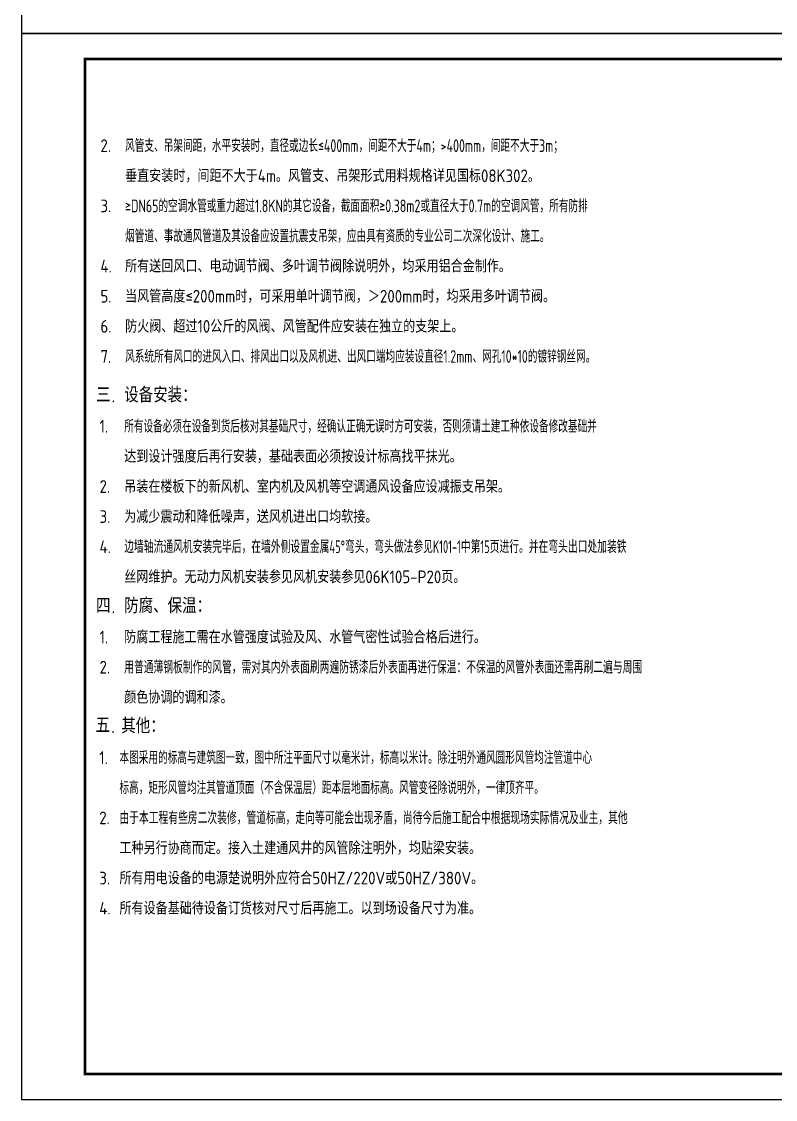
# Model space of a CAD drawing. Extents: x 5109802 to 7068445, y -422737 to 2032183.
# Drawn here: x 5109807 to 5139507, y -363277 to -320802 of the extents above; entities that cross this region are included whole.
import ezdxf

# ---------------------------------------------------------------- set-up
doc = ezdxf.new("R2010")
doc.units = 0
doc.header["$LTSCALE"] = 1000
doc.header["$MEASUREMENT"] = 0
doc.layers.add('PUB_TEXT', color=7, linetype='CONTINUOUS')
doc.layers.add('TH_TITLE', color=7, linetype='CONTINUOUS')
doc.styles.get("Standard").update_dxf_attribs({"font": 'SCEIE', "bigfont": 'SCEIC'})

msp = doc.modelspace()

# ---------------------------------------------------------------- linework, layer by layer
at = {"layer": 'TH_TITLE'}
for points in [[(5109807.2, -321277.1), (5169207.2, -321277.1), (5169207.2, -279277.1), (5109807.2, -279277.1)], [(5109807.2, -363277.1), (5169207.2, -363277.1), (5169207.2, -321277.1), (5109807.2, -321277.1)]]:
    msp.add_lwpolyline(points, close=True, dxfattribs=at)
at = {"layer": 'TH_TITLE', "const_width": 100}
msp.add_lwpolyline([(5112307.2, -362277.1), (5168207.2, -362277.1), (5168207.2, -322277.1), (5112307.2, -322277.1)], close=True, dxfattribs=at)

# ---------------------------------------------------------------- texts
at = {"layer": 'PUB_TEXT', "lineweight": 0}
for s, height, p in [('2.  ', 500, (5112914.9, -325942.9)), ('垂直安装时，间距不大于4m。风管支、吊架形式用料规格详见国标08K302。', 500, (5113886, -327129.5)), ('3.  ', 500, (5112914.9, -328316)), ('4.  ', 500, (5112914.9, -330689.2)), ('所有送回风口、电动调节阀、多叶调节阀除说明外，均采用铝合金制作。', 500, (5113886, -330689.2)), ('5.  ', 500, (5112914.9, -331875.8)), ('当风管高度≤200mm时，可采用单叶调节阀，＞200mm时，均采用多叶调节阀。', 500, (5113886, -331875.8)), ('6.  ', 500, (5112914.9, -333062.4)), ('防火阀、超过10公斤的风阀、风管配件应安装在独立的支架上。', 500, (5113886, -333062.4)), ('7.  ', 500, (5112914.9, -334249)), ('三', 600, (5112743.8, -335814)), ('设备安装：', 600, (5113851.6, -335814)), ('.', 600, (5113350.6, -335814)), ('1.  ', 500, (5112880.5, -337000.6)), ('达到设计强度后再行安装，基础表面必须按设计标高找平抹光。', 500, (5113851.6, -338187.2)), ('2.  ', 500, (5112880.5, -339373.8)), ('吊装在楼板下的新风机、室内机及风机等空调通风设备应设减振支吊架。', 500, (5113851.6, -339373.8)), ('3.  ', 500, (5112880.5, -340560.3)), ('为减少震动和降低噪声，送风机进出口均软接。', 500, (5113851.6, -340560.3)), ('4.  ', 500, (5112880.5, -341746.9)), ('丝网维护。无动力风机安装参见风机安装参见06K105-P20页。', 500, (5113851.6, -342933.5)), ('四', 600, (5112743.8, -344120.1)), ('防腐、保温：', 600, (5113851.6, -344120.1)), ('.', 600, (5113350.6, -344120.1)), ('1.  ', 500, (5112880.5, -345306.7)), ('防腐工程施工需在水管强度试验及风、水管气密性试验合格后进行。', 500, (5113851.6, -345306.7)), ('2.  ', 500, (5112880.5, -346493.3)), ('颜色协调的调和漆。', 500, (5113851.6, -347679.9)), ('五', 600, (5112720.8, -348831)), ('其他：', 600, (5113736.7, -348851.6)), ('.', 600, (5113337, -348837.4)), ('1.', 500, (5112869.3, -350057.9)), ('2.', 500, (5112869.3, -352431)), ('工种另行协商而定。接入土建通风井的风管除注明外，均贴梁安装。', 500, (5113663.1, -353617.6)), ('3.', 500, (5112869.3, -354804.2)), ('所有用电设备的电源楚说明外应符合50HZ/220V或50HZ/380V。', 500, (5113663.1, -354804.2)), ('4.', 500, (5112869.3, -355990.8)), ('所有设备基础待设备订货核对尺寸后再施工。以到场设备尺寸为准。', 500, (5113663.1, -355990.8))]:
    msp.add_text(s, height=height, dxfattribs=at).set_placement(p)
for s, width, p in [('风管支、吊架间距，水平安装时，直径或边长≤400mm，间距不大于4m；>400mm，间距不大于3m；', 0.8, (5113886, -325942.9)), ('≥DN65的空调水管或重力超过1.8KN的其它设备，截面面积≥0.38m2或直径大于0.7m的空调风管，所有防排', 0.8, (5113886, -328316)), ('烟管道、事故通风管道及其设备应设置抗震支吊架，应由具有资质的专业公司二次深化设计、施工。', 0.8, (5113886, -329502.6)), ('风系统所有风口的进风入口、排风出口以及风机进、出风口端均应装设直径1.2mm、网孔10*10的镀锌钢丝网。', 0.8, (5113886, -334249)), ('所有设备必须在设备到货后核对其基础尺寸，经确认正确无误时方可安装，否则须请土建工种依设备修改基础并', 0.8, (5113851.6, -337000.6)), ('边墙轴流通风机安装完毕后，在墙外侧设置金属45%%D弯头，弯头做法参见K101-1中第15页进行。并在弯头出口处加装铁', 0.7, (5113851.6, -341746.9)), ('用普通薄钢板制作的风管，需对其内外表面刷两遍防锈漆后外表面再进行保温：不保温的风管外表面还需再刷二遍与周围', 0.7, (5113851.6, -346493.3)), ('本图采用的标高与建筑图一致，图中所注平面尺寸以毫米计，标高以米计。除注明外通风圆形风管均注管道中心', 0.8, (5113663.1, -350057.9)), ('标高，矩形风管均注其管道顶面（不含保温层）距本层地面标高。风管变径除说明外，一律顶齐平。', 0.8, (5113663.1, -351244.4)), ('由于本工程有些房二次装修，管道标高，走向等可能会出现矛盾，尚待今后施工配合中根据现场实际情况及业主，其他', 0.7, (5113663.1, -352431))]:
    msp.add_text(s, height=500, dxfattribs=dict(at, width=width)).set_placement(p)

doc.saveas('drawing.dxf')
